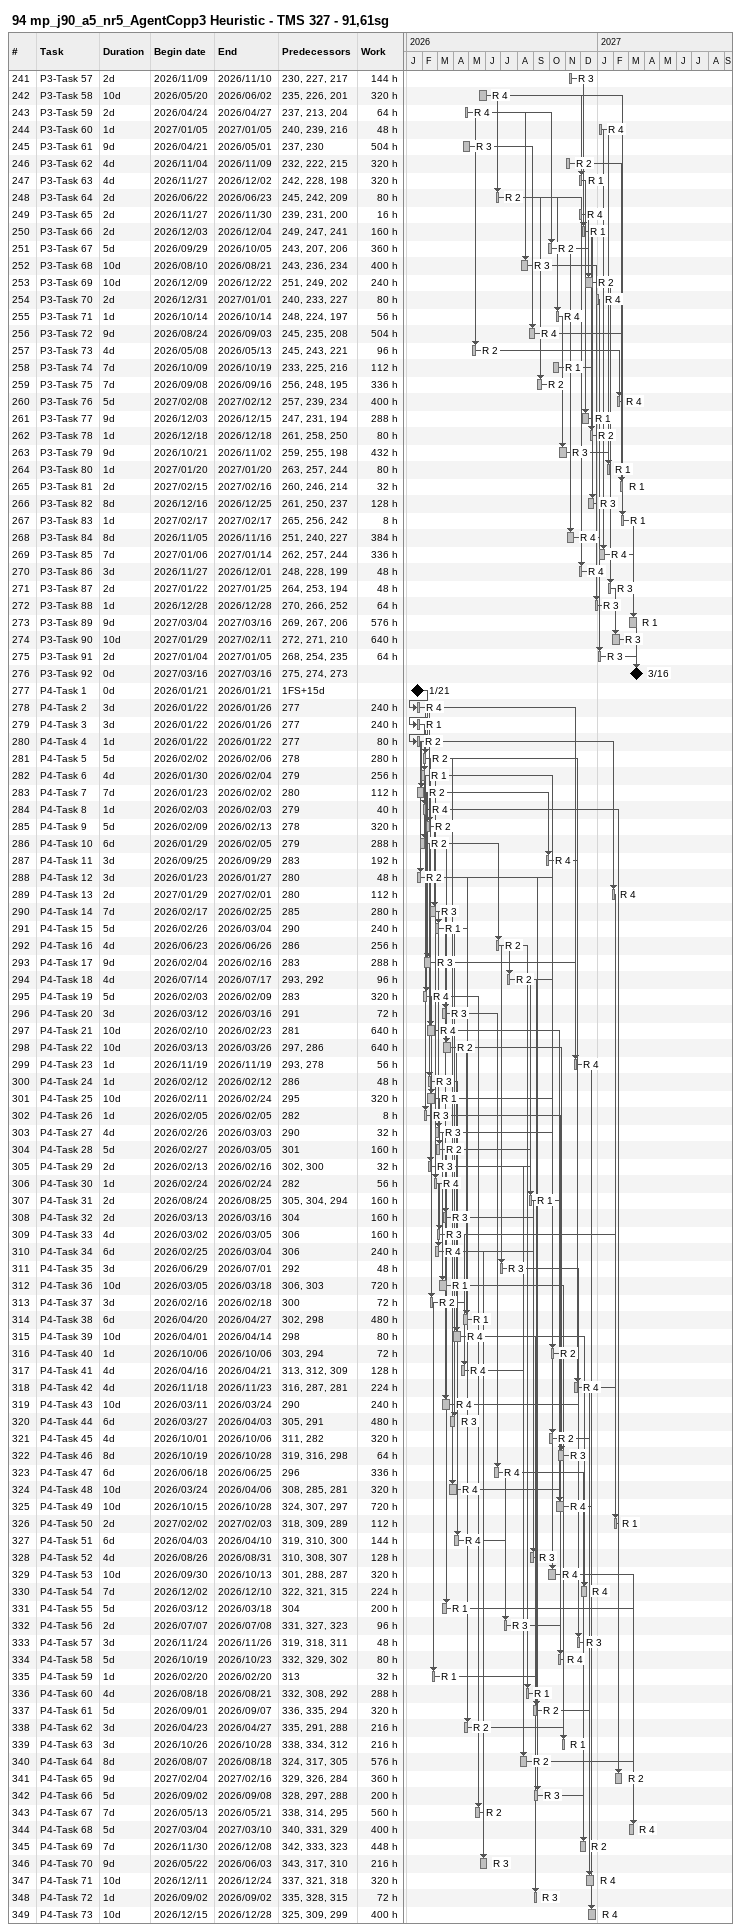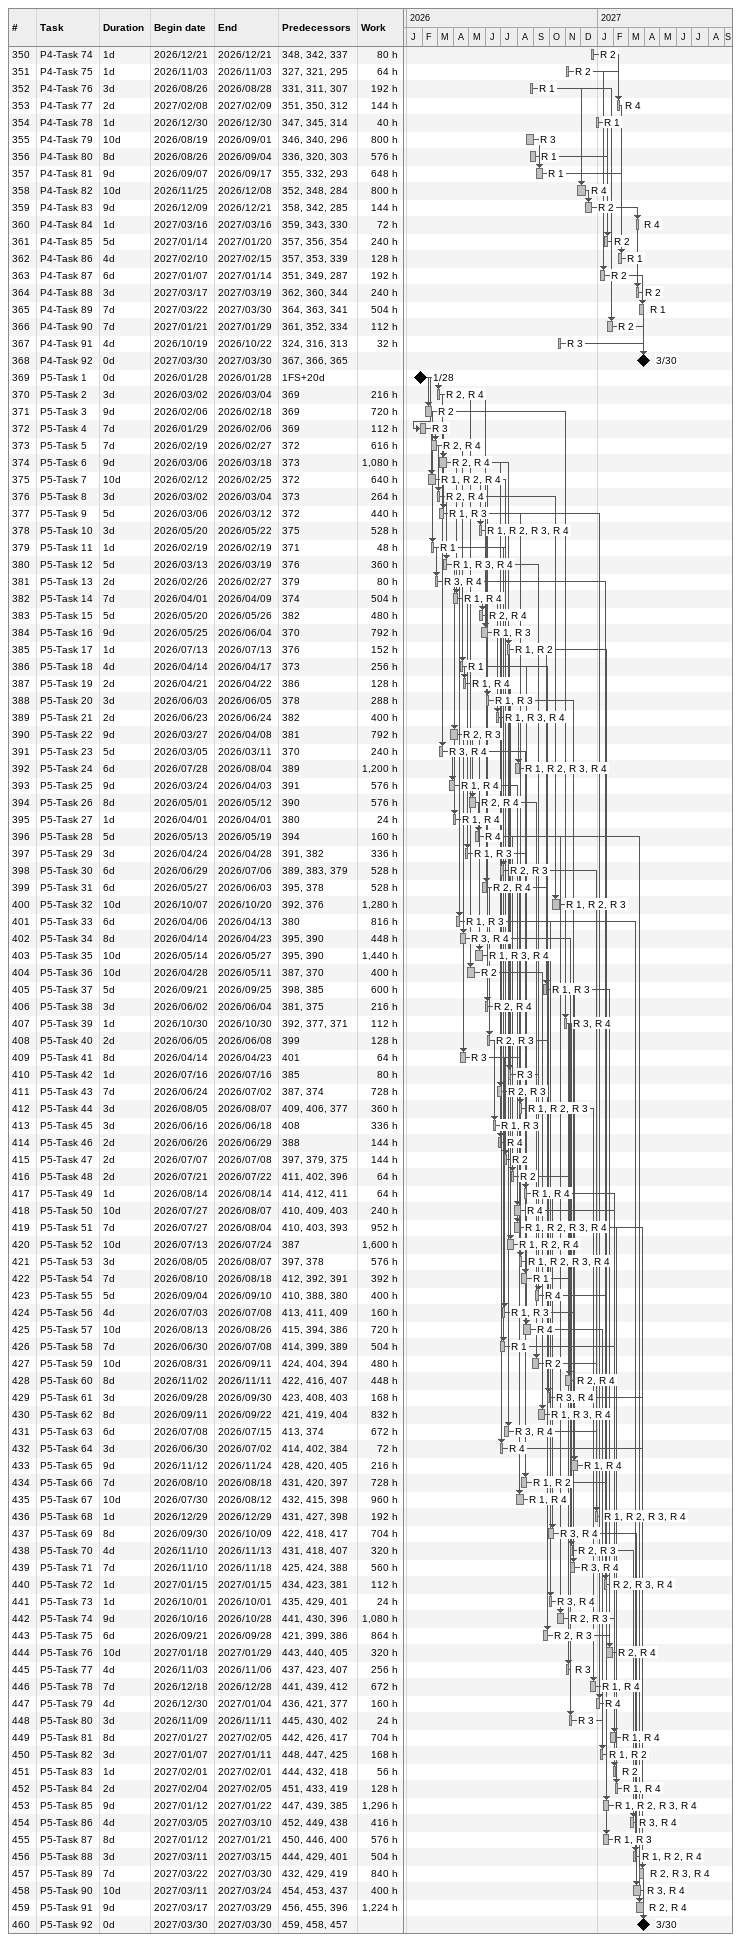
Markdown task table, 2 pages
94 mp_j90_a5_nr5_AgentCopp3 Heuristic - TMS 327 - 91,61sg

| ID | Task | Duration | Start | Finish | Predecessors | Resources | Work (h) |
|---|---|---|---|---|---|---|---|
| 241 | P3-Task 57 | 2d | 2026-11-09 | 2026-11-10 | 230, 227, 217 | R 3 | 144 |
| 242 | P3-Task 58 | 10d | 2026-05-20 | 2026-06-02 | 235, 226, 201 | R 4 | 320 |
| 243 | P3-Task 59 | 2d | 2026-04-24 | 2026-04-27 | 237, 213, 204 | R 4 | 64 |
| 244 | P3-Task 60 | 1d | 2027-01-05 | 2027-01-05 | 240, 239, 216 | R 4 | 48 |
| 245 | P3-Task 61 | 9d | 2026-04-21 | 2026-05-01 | 237, 230 | R 3 | 504 |
| 246 | P3-Task 62 | 4d | 2026-11-04 | 2026-11-09 | 232, 222, 215 | R 2 | 320 |
| 247 | P3-Task 63 | 4d | 2026-11-27 | 2026-12-02 | 242, 228, 198 | R 1 | 320 |
| 248 | P3-Task 64 | 2d | 2026-06-22 | 2026-06-23 | 245, 242, 209 | R 2 | 80 |
| 249 | P3-Task 65 | 2d | 2026-11-27 | 2026-11-30 | 239, 231, 200 | R 4 | 16 |
| 250 | P3-Task 66 | 2d | 2026-12-03 | 2026-12-04 | 249, 247, 241 | R 1 | 160 |
| 251 | P3-Task 67 | 5d | 2026-09-29 | 2026-10-05 | 243, 207, 206 | R 2 | 360 |
| 252 | P3-Task 68 | 10d | 2026-08-10 | 2026-08-21 | 243, 236, 234 | R 3 | 400 |
| 253 | P3-Task 69 | 10d | 2026-12-09 | 2026-12-22 | 251, 249, 202 | R 2 | 240 |
| 254 | P3-Task 70 | 2d | 2026-12-31 | 2027-01-01 | 240, 233, 227 | R 4 | 80 |
| 255 | P3-Task 71 | 1d | 2026-10-14 | 2026-10-14 | 248, 224, 197 | R 4 | 56 |
| 256 | P3-Task 72 | 9d | 2026-08-24 | 2026-09-03 | 245, 235, 208 | R 4 | 504 |
| 257 | P3-Task 73 | 4d | 2026-05-08 | 2026-05-13 | 245, 243, 221 | R 2 | 96 |
| 258 | P3-Task 74 | 7d | 2026-10-09 | 2026-10-19 | 233, 225, 216 | R 1 | 112 |
| 259 | P3-Task 75 | 7d | 2026-09-08 | 2026-09-16 | 256, 248, 195 | R 2 | 336 |
| 260 | P3-Task 76 | 5d | 2027-02-08 | 2027-02-12 | 257, 239, 234 | R 4 | 400 |
| 261 | P3-Task 77 | 9d | 2026-12-03 | 2026-12-15 | 247, 231, 194 | R 1 | 288 |
| 262 | P3-Task 78 | 1d | 2026-12-18 | 2026-12-18 | 261, 258, 250 | R 2 | 80 |
| 263 | P3-Task 79 | 9d | 2026-10-21 | 2026-11-02 | 259, 255, 198 | R 3 | 432 |
| 264 | P3-Task 80 | 1d | 2027-01-20 | 2027-01-20 | 263, 257, 244 | R 1 | 80 |
| 265 | P3-Task 81 | 2d | 2027-02-15 | 2027-02-16 | 260, 246, 214 | R 1 | 32 |
| 266 | P3-Task 82 | 8d | 2026-12-16 | 2026-12-25 | 261, 250, 237 | R 3 | 128 |
| 267 | P3-Task 83 | 1d | 2027-02-17 | 2027-02-17 | 265, 256, 242 | R 1 | 8 |
| 268 | P3-Task 84 | 8d | 2026-11-05 | 2026-11-16 | 251, 240, 227 | R 4 | 384 |
| 269 | P3-Task 85 | 7d | 2027-01-06 | 2027-01-14 | 262, 257, 244 | R 4 | 336 |
| 270 | P3-Task 86 | 3d | 2026-11-27 | 2026-12-01 | 248, 228, 199 | R 4 | 48 |
| 271 | P3-Task 87 | 2d | 2027-01-22 | 2027-01-25 | 264, 253, 194 | R 3 | 48 |
| 272 | P3-Task 88 | 1d | 2026-12-28 | 2026-12-28 | 270, 266, 252 | R 3 | 64 |
| 273 | P3-Task 89 | 9d | 2027-03-04 | 2027-03-16 | 269, 267, 206 | R 1 | 576 |
| 274 | P3-Task 90 | 10d | 2027-01-29 | 2027-02-11 | 272, 271, 210 | R 3 | 640 |
| 275 | P3-Task 91 | 2d | 2027-01-04 | 2027-01-05 | 268, 254, 235 | R 3 | 64 |
| 276 | P3-Task 92 | 0d | 2027-03-16 | 2027-03-16 | 275, 274, 273 |  |  |
| 277 | P4-Task 1 | 0d | 2026-01-21 | 2026-01-21 | 1FS+15d |  |  |
| 278 | P4-Task 2 | 3d | 2026-01-22 | 2026-01-26 | 277 | R 4 | 240 |
| 279 | P4-Task 3 | 3d | 2026-01-22 | 2026-01-26 | 277 | R 1 | 240 |
| 280 | P4-Task 4 | 1d | 2026-01-22 | 2026-01-22 | 277 | R 2 | 80 |
| 281 | P4-Task 5 | 5d | 2026-02-02 | 2026-02-06 | 278 | R 2 | 280 |
| 282 | P4-Task 6 | 4d | 2026-01-30 | 2026-02-04 | 279 | R 1 | 256 |
| 283 | P4-Task 7 | 7d | 2026-01-23 | 2026-02-02 | 280 | R 2 | 112 |
| 284 | P4-Task 8 | 1d | 2026-02-03 | 2026-02-03 | 279 | R 4 | 40 |
| 285 | P4-Task 9 | 5d | 2026-02-09 | 2026-02-13 | 278 | R 2 | 320 |
| 286 | P4-Task 10 | 6d | 2026-01-29 | 2026-02-05 | 279 | R 2 | 288 |
| 287 | P4-Task 11 | 3d | 2026-09-25 | 2026-09-29 | 283 | R 4 | 192 |
| 288 | P4-Task 12 | 3d | 2026-01-23 | 2026-01-27 | 280 | R 2 | 48 |
| 289 | P4-Task 13 | 2d | 2027-01-29 | 2027-02-01 | 280 | R 4 | 112 |
| 290 | P4-Task 14 | 7d | 2026-02-17 | 2026-02-25 | 285 | R 3 | 280 |
| 291 | P4-Task 15 | 5d | 2026-02-26 | 2026-03-04 | 290 | R 1 | 240 |
| 292 | P4-Task 16 | 4d | 2026-06-23 | 2026-06-26 | 286 | R 2 | 256 |
| 293 | P4-Task 17 | 9d | 2026-02-04 | 2026-02-16 | 283 | R 3 | 288 |
| 294 | P4-Task 18 | 4d | 2026-07-14 | 2026-07-17 | 293, 292 | R 2 | 96 |
| 295 | P4-Task 19 | 5d | 2026-02-03 | 2026-02-09 | 283 | R 4 | 320 |
| 296 | P4-Task 20 | 3d | 2026-03-12 | 2026-03-16 | 291 | R 3 | 72 |
| 297 | P4-Task 21 | 10d | 2026-02-10 | 2026-02-23 | 281 | R 4 | 640 |
| 298 | P4-Task 22 | 10d | 2026-03-13 | 2026-03-26 | 297, 286 | R 2 | 640 |
| 299 | P4-Task 23 | 1d | 2026-11-19 | 2026-11-19 | 293, 278 | R 4 | 56 |
| 300 | P4-Task 24 | 1d | 2026-02-12 | 2026-02-12 | 286 | R 3 | 48 |
| 301 | P4-Task 25 | 10d | 2026-02-11 | 2026-02-24 | 295 | R 1 | 320 |
| 302 | P4-Task 26 | 1d | 2026-02-05 | 2026-02-05 | 282 | R 3 | 8 |
| 303 | P4-Task 27 | 4d | 2026-02-26 | 2026-03-03 | 290 | R 3 | 32 |
| 304 | P4-Task 28 | 5d | 2026-02-27 | 2026-03-05 | 301 | R 2 | 160 |
| 305 | P4-Task 29 | 2d | 2026-02-13 | 2026-02-16 | 302, 300 | R 3 | 32 |
| 306 | P4-Task 30 | 1d | 2026-02-24 | 2026-02-24 | 282 | R 4 | 56 |
| 307 | P4-Task 31 | 2d | 2026-08-24 | 2026-08-25 | 305, 304, 294 | R 1 | 160 |
| 308 | P4-Task 32 | 2d | 2026-03-13 | 2026-03-16 | 304 | R 3 | 160 |
| 309 | P4-Task 33 | 4d | 2026-03-02 | 2026-03-05 | 306 | R 3 | 160 |
| 310 | P4-Task 34 | 6d | 2026-02-25 | 2026-03-04 | 306 | R 4 | 240 |
| 311 | P4-Task 35 | 3d | 2026-06-29 | 2026-07-01 | 292 | R 3 | 48 |
| 312 | P4-Task 36 | 10d | 2026-03-05 | 2026-03-18 | 306, 303 | R 1 | 720 |
| 313 | P4-Task 37 | 3d | 2026-02-16 | 2026-02-18 | 300 | R 2 | 72 |
| 314 | P4-Task 38 | 6d | 2026-04-20 | 2026-04-27 | 302, 298 | R 1 | 480 |
| 315 | P4-Task 39 | 10d | 2026-04-01 | 2026-04-14 | 298 | R 4 | 80 |
| 316 | P4-Task 40 | 1d | 2026-10-06 | 2026-10-06 | 303, 294 | R 2 | 72 |
| 317 | P4-Task 41 | 4d | 2026-04-16 | 2026-04-21 | 313, 312, 309 | R 4 | 128 |
| 318 | P4-Task 42 | 4d | 2026-11-18 | 2026-11-23 | 316, 287, 281 | R 4 | 224 |
| 319 | P4-Task 43 | 10d | 2026-03-11 | 2026-03-24 | 290 | R 4 | 240 |
| 320 | P4-Task 44 | 6d | 2026-03-27 | 2026-04-03 | 305, 291 | R 3 | 480 |
| 321 | P4-Task 45 | 4d | 2026-10-01 | 2026-10-06 | 311, 282 | R 2 | 320 |
| 322 | P4-Task 46 | 8d | 2026-10-19 | 2026-10-28 | 319, 316, 298 | R 3 | 64 |
| 323 | P4-Task 47 | 6d | 2026-06-18 | 2026-06-25 | 296 | R 4 | 336 |
| 324 | P4-Task 48 | 10d | 2026-03-24 | 2026-04-06 | 308, 285, 281 | R 4 | 320 |
| 325 | P4-Task 49 | 10d | 2026-10-15 | 2026-10-28 | 324, 307, 297 | R 4 | 720 |
| 326 | P4-Task 50 | 2d | 2027-02-02 | 2027-02-03 | 318, 309, 289 | R 1 | 112 |
| 327 | P4-Task 51 | 6d | 2026-04-03 | 2026-04-10 | 319, 310, 300 | R 4 | 144 |
| 328 | P4-Task 52 | 4d | 2026-08-26 | 2026-08-31 | 310, 308, 307 | R 3 | 128 |
| 329 | P4-Task 53 | 10d | 2026-09-30 | 2026-10-13 | 301, 288, 287 | R 4 | 320 |
| 330 | P4-Task 54 | 7d | 2026-12-02 | 2026-12-10 | 322, 321, 315 | R 4 | 224 |
| 331 | P4-Task 55 | 5d | 2026-03-12 | 2026-03-18 | 304 | R 1 | 200 |
| 332 | P4-Task 56 | 2d | 2026-07-07 | 2026-07-08 | 331, 327, 323 | R 3 | 96 |
| 333 | P4-Task 57 | 3d | 2026-11-24 | 2026-11-26 | 319, 318, 311 | R 3 | 48 |
| 334 | P4-Task 58 | 5d | 2026-10-19 | 2026-10-23 | 332, 329, 302 | R 4 | 80 |
| 335 | P4-Task 59 | 1d | 2026-02-20 | 2026-02-20 | 313 | R 1 | 32 |
| 336 | P4-Task 60 | 4d | 2026-08-18 | 2026-08-21 | 332, 308, 292 | R 1 | 288 |
| 337 | P4-Task 61 | 5d | 2026-09-01 | 2026-09-07 | 336, 335, 294 | R 2 | 320 |
| 338 | P4-Task 62 | 3d | 2026-04-23 | 2026-04-27 | 335, 291, 288 | R 2 | 216 |
| 339 | P4-Task 63 | 3d | 2026-10-26 | 2026-10-28 | 338, 334, 312 | R 1 | 216 |
| 340 | P4-Task 64 | 8d | 2026-08-07 | 2026-08-18 | 324, 317, 305 | R 2 | 576 |
| 341 | P4-Task 65 | 9d | 2027-02-04 | 2027-02-16 | 329, 326, 284 | R 2 | 360 |
| 342 | P4-Task 66 | 5d | 2026-09-02 | 2026-09-08 | 328, 297, 288 | R 3 | 200 |
| 343 | P4-Task 67 | 7d | 2026-05-13 | 2026-05-21 | 338, 314, 295 | R 2 | 560 |
| 344 | P4-Task 68 | 5d | 2027-03-04 | 2027-03-10 | 340, 331, 329 | R 4 | 400 |
| 345 | P4-Task 69 | 7d | 2026-11-30 | 2026-12-08 | 342, 333, 323 | R 2 | 448 |
| 346 | P4-Task 70 | 9d | 2026-05-22 | 2026-06-03 | 343, 317, 310 | R 3 | 216 |
| 347 | P4-Task 71 | 10d | 2026-12-11 | 2026-12-24 | 337, 321, 318 | R 4 | 320 |
| 348 | P4-Task 72 | 1d | 2026-09-02 | 2026-09-02 | 335, 328, 315 | R 3 | 72 |
| 349 | P4-Task 73 | 10d | 2026-12-15 | 2026-12-28 | 325, 309, 299 | R 4 | 400 |
| 350 | P4-Task 74 | 1d | 2026-12-21 | 2026-12-21 | 348, 342, 337 | R 2 | 80 |
| 351 | P4-Task 75 | 1d | 2026-11-03 | 2026-11-03 | 327, 321, 295 | R 2 | 64 |
| 352 | P4-Task 76 | 3d | 2026-08-26 | 2026-08-28 | 331, 311, 307 | R 1 | 192 |
| 353 | P4-Task 77 | 2d | 2027-02-08 | 2027-02-09 | 351, 350, 312 | R 4 | 144 |
| 354 | P4-Task 78 | 1d | 2026-12-30 | 2026-12-30 | 347, 345, 314 | R 1 | 40 |
| 355 | P4-Task 79 | 10d | 2026-08-19 | 2026-09-01 | 346, 340, 296 | R 3 | 800 |
| 356 | P4-Task 80 | 8d | 2026-08-26 | 2026-09-04 | 336, 320, 303 | R 1 | 576 |
| 357 | P4-Task 81 | 9d | 2026-09-07 | 2026-09-17 | 355, 332, 293 | R 1 | 648 |
| 358 | P4-Task 82 | 10d | 2026-11-25 | 2026-12-08 | 352, 348, 284 | R 4 | 800 |
| 359 | P4-Task 83 | 9d | 2026-12-09 | 2026-12-21 | 358, 342, 285 | R 2 | 144 |
| 360 | P4-Task 84 | 1d | 2027-03-16 | 2027-03-16 | 359, 343, 330 | R 4 | 72 |
| 361 | P4-Task 85 | 5d | 2027-01-14 | 2027-01-20 | 357, 356, 354 | R 2 | 240 |
| 362 | P4-Task 86 | 4d | 2027-02-10 | 2027-02-15 | 357, 353, 339 | R 1 | 128 |
| 363 | P4-Task 87 | 6d | 2027-01-07 | 2027-01-14 | 351, 349, 287 | R 2 | 192 |
| 364 | P4-Task 88 | 3d | 2027-03-17 | 2027-03-19 | 362, 360, 344 | R 2 | 240 |
| 365 | P4-Task 89 | 7d | 2027-03-22 | 2027-03-30 | 364, 363, 341 | R 1 | 504 |
| 366 | P4-Task 90 | 7d | 2027-01-21 | 2027-01-29 | 361, 352, 334 | R 2 | 112 |
| 367 | P4-Task 91 | 4d | 2026-10-19 | 2026-10-22 | 324, 316, 313 | R 3 | 32 |
| 368 | P4-Task 92 | 0d | 2027-03-30 | 2027-03-30 | 367, 366, 365 |  |  |
| 369 | P5-Task 1 | 0d | 2026-01-28 | 2026-01-28 | 1FS+20d |  |  |
| 370 | P5-Task 2 | 3d | 2026-03-02 | 2026-03-04 | 369 | R 2, R 4 | 216 |
| 371 | P5-Task 3 | 9d | 2026-02-06 | 2026-02-18 | 369 | R 2 | 720 |
| 372 | P5-Task 4 | 7d | 2026-01-29 | 2026-02-06 | 369 | R 3 | 112 |
| 373 | P5-Task 5 | 7d | 2026-02-19 | 2026-02-27 | 372 | R 2, R 4 | 616 |
| 374 | P5-Task 6 | 9d | 2026-03-06 | 2026-03-18 | 373 | R 2, R 4 | 1080 |
| 375 | P5-Task 7 | 10d | 2026-02-12 | 2026-02-25 | 372 | R 1, R 2, R 4 | 640 |
| 376 | P5-Task 8 | 3d | 2026-03-02 | 2026-03-04 | 373 | R 2, R 4 | 264 |
| 377 | P5-Task 9 | 5d | 2026-03-06 | 2026-03-12 | 372 | R 1, R 3 | 440 |
| 378 | P5-Task 10 | 3d | 2026-05-20 | 2026-05-22 | 375 | R 1, R 2, R 3, R 4 | 528 |
| 379 | P5-Task 11 | 1d | 2026-02-19 | 2026-02-19 | 371 | R 1 | 48 |
| 380 | P5-Task 12 | 5d | 2026-03-13 | 2026-03-19 | 376 | R 1, R 3, R 4 | 360 |
| 381 | P5-Task 13 | 2d | 2026-02-26 | 2026-02-27 | 379 | R 3, R 4 | 80 |
| 382 | P5-Task 14 | 7d | 2026-04-01 | 2026-04-09 | 374 | R 1, R 4 | 504 |
| 383 | P5-Task 15 | 5d | 2026-05-20 | 2026-05-26 | 382 | R 2, R 4 | 480 |
| 384 | P5-Task 16 | 9d | 2026-05-25 | 2026-06-04 | 370 | R 1, R 3 | 792 |
| 385 | P5-Task 17 | 1d | 2026-07-13 | 2026-07-13 | 376 | R 1, R 2 | 152 |
| 386 | P5-Task 18 | 4d | 2026-04-14 | 2026-04-17 | 373 | R 1 | 256 |
| 387 | P5-Task 19 | 2d | 2026-04-21 | 2026-04-22 | 386 | R 1, R 4 | 128 |
| 388 | P5-Task 20 | 3d | 2026-06-03 | 2026-06-05 | 378 | R 1, R 3 | 288 |
| 389 | P5-Task 21 | 2d | 2026-06-23 | 2026-06-24 | 382 | R 1, R 3, R 4 | 400 |
| 390 | P5-Task 22 | 9d | 2026-03-27 | 2026-04-08 | 381 | R 2, R 3 | 792 |
| 391 | P5-Task 23 | 5d | 2026-03-05 | 2026-03-11 | 370 | R 3, R 4 | 240 |
| 392 | P5-Task 24 | 6d | 2026-07-28 | 2026-08-04 | 389 | R 1, R 2, R 3, R 4 | 1200 |
| 393 | P5-Task 25 | 9d | 2026-03-24 | 2026-04-03 | 391 | R 1, R 4 | 576 |
| 394 | P5-Task 26 | 8d | 2026-05-01 | 2026-05-12 | 390 | R 2, R 4 | 576 |
| 395 | P5-Task 27 | 1d | 2026-04-01 | 2026-04-01 | 380 | R 1, R 4 | 24 |
| 396 | P5-Task 28 | 5d | 2026-05-13 | 2026-05-19 | 394 | R 4 | 160 |
| 397 | P5-Task 29 | 3d | 2026-04-24 | 2026-04-28 | 391, 382 | R 1, R 3 | 336 |
| 398 | P5-Task 30 | 6d | 2026-06-29 | 2026-07-06 | 389, 383, 379 | R 2, R 3 | 528 |
| 399 | P5-Task 31 | 6d | 2026-05-27 | 2026-06-03 | 395, 378 | R 2, R 4 | 528 |
| 400 | P5-Task 32 | 10d | 2026-10-07 | 2026-10-20 | 392, 376 | R 1, R 2, R 3 | 1280 |
| 401 | P5-Task 33 | 6d | 2026-04-06 | 2026-04-13 | 380 | R 1, R 3 | 816 |
| 402 | P5-Task 34 | 8d | 2026-04-14 | 2026-04-23 | 395, 390 | R 3, R 4 | 448 |
| 403 | P5-Task 35 | 10d | 2026-05-14 | 2026-05-27 | 395, 390 | R 1, R 3, R 4 | 1440 |
| 404 | P5-Task 36 | 10d | 2026-04-28 | 2026-05-11 | 387, 370 | R 2 | 400 |
| 405 | P5-Task 37 | 5d | 2026-09-21 | 2026-09-25 | 398, 385 | R 1, R 3 | 600 |
| 406 | P5-Task 38 | 3d | 2026-06-02 | 2026-06-04 | 381, 375 | R 2, R 4 | 216 |
| 407 | P5-Task 39 | 1d | 2026-10-30 | 2026-10-30 | 392, 377, 371 | R 3, R 4 | 112 |
| 408 | P5-Task 40 | 2d | 2026-06-05 | 2026-06-08 | 399 | R 2, R 3 | 128 |
| 409 | P5-Task 41 | 8d | 2026-04-14 | 2026-04-23 | 401 | R 3 | 64 |
| 410 | P5-Task 42 | 1d | 2026-07-16 | 2026-07-16 | 385 | R 3 | 80 |
| 411 | P5-Task 43 | 7d | 2026-06-24 | 2026-07-02 | 387, 374 | R 2, R 3 | 728 |
| 412 | P5-Task 44 | 3d | 2026-08-05 | 2026-08-07 | 409, 406, 377 | R 1, R 2, R 3 | 360 |
| 413 | P5-Task 45 | 3d | 2026-06-16 | 2026-06-18 | 408 | R 1, R 3 | 336 |
| 414 | P5-Task 46 | 2d | 2026-06-26 | 2026-06-29 | 388 | R 4 | 144 |
| 415 | P5-Task 47 | 2d | 2026-07-07 | 2026-07-08 | 397, 379, 375 | R 2 | 144 |
| 416 | P5-Task 48 | 2d | 2026-07-21 | 2026-07-22 | 411, 402, 396 | R 2 | 64 |
| 417 | P5-Task 49 | 1d | 2026-08-14 | 2026-08-14 | 414, 412, 411 | R 1, R 4 | 64 |
| 418 | P5-Task 50 | 10d | 2026-07-27 | 2026-08-07 | 410, 409, 403 | R 4 | 240 |
| 419 | P5-Task 51 | 7d | 2026-07-27 | 2026-08-04 | 410, 403, 393 | R 1, R 2, R 3, R 4 | 952 |
| 420 | P5-Task 52 | 10d | 2026-07-13 | 2026-07-24 | 387 | R 1, R 2, R 4 | 1600 |
| 421 | P5-Task 53 | 3d | 2026-08-05 | 2026-08-07 | 397, 378 | R 1, R 2, R 3, R 4 | 576 |
| 422 | P5-Task 54 | 7d | 2026-08-10 | 2026-08-18 | 412, 392, 391 | R 1 | 392 |
| 423 | P5-Task 55 | 5d | 2026-09-04 | 2026-09-10 | 410, 388, 380 | R 4 | 400 |
| 424 | P5-Task 56 | 4d | 2026-07-03 | 2026-07-08 | 413, 411, 409 | R 1, R 3 | 160 |
| 425 | P5-Task 57 | 10d | 2026-08-13 | 2026-08-26 | 415, 394, 386 | R 4 | 720 |
| 426 | P5-Task 58 | 7d | 2026-06-30 | 2026-07-08 | 414, 399, 389 | R 1 | 504 |
| 427 | P5-Task 59 | 10d | 2026-08-31 | 2026-09-11 | 424, 404, 394 | R 2 | 480 |
| 428 | P5-Task 60 | 8d | 2026-11-02 | 2026-11-11 | 422, 416, 407 | R 2, R 4 | 448 |
| 429 | P5-Task 61 | 3d | 2026-09-28 | 2026-09-30 | 423, 408, 403 | R 3, R 4 | 168 |
| 430 | P5-Task 62 | 8d | 2026-09-11 | 2026-09-22 | 421, 419, 404 | R 1, R 3, R 4 | 832 |
| 431 | P5-Task 63 | 6d | 2026-07-08 | 2026-07-15 | 413, 374 | R 3, R 4 | 672 |
| 432 | P5-Task 64 | 3d | 2026-06-30 | 2026-07-02 | 414, 402, 384 | R 4 | 72 |
| 433 | P5-Task 65 | 9d | 2026-11-12 | 2026-11-24 | 428, 420, 405 | R 1, R 4 | 216 |
| 434 | P5-Task 66 | 7d | 2026-08-10 | 2026-08-18 | 431, 420, 397 | R 1, R 2 | 728 |
| 435 | P5-Task 67 | 10d | 2026-07-30 | 2026-08-12 | 432, 415, 398 | R 1, R 4 | 960 |
| 436 | P5-Task 68 | 1d | 2026-12-29 | 2026-12-29 | 431, 427, 398 | R 1, R 2, R 3, R 4 | 192 |
| 437 | P5-Task 69 | 8d | 2026-09-30 | 2026-10-09 | 422, 418, 417 | R 3, R 4 | 704 |
| 438 | P5-Task 70 | 4d | 2026-11-10 | 2026-11-13 | 431, 418, 407 | R 2, R 3 | 320 |
| 439 | P5-Task 71 | 7d | 2026-11-10 | 2026-11-18 | 425, 424, 388 | R 3, R 4 | 560 |
| 440 | P5-Task 72 | 1d | 2027-01-15 | 2027-01-15 | 434, 423, 381 | R 2, R 3, R 4 | 112 |
| 441 | P5-Task 73 | 1d | 2026-10-01 | 2026-10-01 | 435, 429, 401 | R 3, R 4 | 24 |
| 442 | P5-Task 74 | 9d | 2026-10-16 | 2026-10-28 | 441, 430, 396 | R 2, R 3 | 1080 |
| 443 | P5-Task 75 | 6d | 2026-09-21 | 2026-09-28 | 421, 399, 386 | R 2, R 3 | 864 |
| 444 | P5-Task 76 | 10d | 2027-01-18 | 2027-01-29 | 443, 440, 405 | R 2, R 4 | 320 |
| 445 | P5-Task 77 | 4d | 2026-11-03 | 2026-11-06 | 437, 423, 407 | R 3 | 256 |
| 446 | P5-Task 78 | 7d | 2026-12-18 | 2026-12-28 | 441, 439, 412 | R 1, R 4 | 672 |
| 447 | P5-Task 79 | 4d | 2026-12-30 | 2027-01-04 | 436, 421, 377 | R 4 | 160 |
| 448 | P5-Task 80 | 3d | 2026-11-09 | 2026-11-11 | 445, 430, 402 | R 3 | 24 |
| 449 | P5-Task 81 | 8d | 2027-01-27 | 2027-02-05 | 442, 426, 417 | R 1, R 4 | 704 |
| 450 | P5-Task 82 | 3d | 2027-01-07 | 2027-01-11 | 448, 447, 425 | R 1, R 2 | 168 |
| 451 | P5-Task 83 | 1d | 2027-02-01 | 2027-02-01 | 444, 432, 418 | R 2 | 56 |
| 452 | P5-Task 84 | 2d | 2027-02-04 | 2027-02-05 | 451, 433, 419 | R 1, R 4 | 128 |
| 453 | P5-Task 85 | 9d | 2027-01-12 | 2027-01-22 | 447, 439, 385 | R 1, R 2, R 3, R 4 | 1296 |
| 454 | P5-Task 86 | 4d | 2027-03-05 | 2027-03-10 | 452, 449, 438 | R 3, R 4 | 416 |
| 455 | P5-Task 87 | 8d | 2027-01-12 | 2027-01-21 | 450, 446, 400 | R 1, R 3 | 576 |
| 456 | P5-Task 88 | 3d | 2027-03-11 | 2027-03-15 | 444, 429, 401 | R 1, R 2, R 4 | 504 |
| 457 | P5-Task 89 | 7d | 2027-03-22 | 2027-03-30 | 432, 429, 419 | R 2, R 3, R 4 | 840 |
| 458 | P5-Task 90 | 10d | 2027-03-11 | 2027-03-24 | 454, 453, 437 | R 3, R 4 | 400 |
| 459 | P5-Task 91 | 9d | 2027-03-17 | 2027-03-29 | 456, 455, 396 | R 2, R 4 | 1224 |
| 460 | P5-Task 92 | 0d | 2027-03-30 | 2027-03-30 | 459, 458, 457 |  |  |
